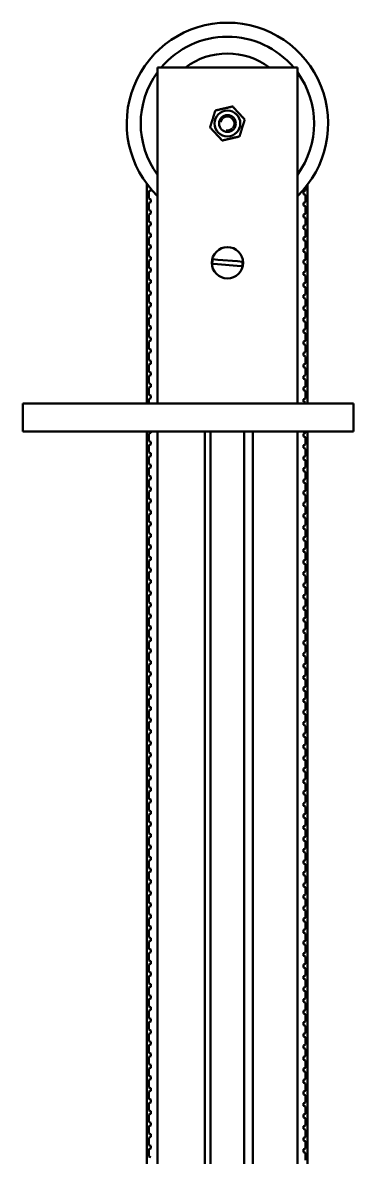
# Model space of a CAD drawing. Header units: millimetres. Extents: x 0 to 6720, y 0 to 4752.
# Drawn here: x 6047.1 to 6106.2, y 2913.7 to 3116.2 of the extents above; entities that cross this region are included whole.
import ezdxf

# ---------------------------------------------------------------- set-up
doc = ezdxf.new("R2010")
doc.units = ezdxf.units.MM
doc.header["$LTSCALE"] = 16
doc.layers.add('Widoczne (ISO)', color=7, linetype='Continuous', lineweight=50)
doc.layers.add('Widoczne wąskie (ISO)', color=7, linetype='Continuous', lineweight=35)

msp = doc.modelspace()

# ---------------------------------------------------------------- linework, layer by layer
at = {"layer": 'Widoczne (ISO)'}
for p, q in [((6071.16, 3108.25), (6096.16, 3108.25)), ((6071.16, 3048.25), (6071.16, 3108.25)), ((6096.16, 3048.25), (6096.16, 3108.25)), ((6069.28, 3087.42), (6069.28, 3048.25)), ((6069.64, 3086.89), (6069.64, 3086.96)), ((6069.72, 3086.86), (6069.64, 3086.89)), ((6069.64, 3086.15), (6069.99, 3086.27)), ((6069.64, 3084.83), (6069.64, 3086.15)), ((6069.99, 3086.27), (6069.99, 3086.53)), ((6097.59, 3086.26), (6097.24, 3086.14)), ((6097.24, 3086.14), (6097.24, 3085.65)), ((6097.24, 3085.65), (6097.59, 3085.52)), ((6097.59, 3086.85), (6097.59, 3086.26)), ((6097.59, 3085.52), (6097.59, 3084.2)), ((6097.95, 3048.25), (6097.95, 3087.3)), ((6069.99, 3084.7), (6069.64, 3084.83)), ((6069.64, 3084.08), (6069.99, 3084.21)), ((6069.64, 3082.77), (6069.64, 3084.08)), ((6069.99, 3084.21), (6069.99, 3084.7)), ((6097.59, 3084.2), (6097.24, 3084.08)), ((6097.24, 3084.08), (6097.24, 3083.59)), ((6097.24, 3083.59), (6097.59, 3083.46)), ((6097.59, 3083.46), (6097.59, 3082.14)), ((6069.99, 3082.64), (6069.64, 3082.77)), ((6069.64, 3082.02), (6069.99, 3082.15)), ((6069.64, 3080.71), (6069.64, 3082.02)), ((6069.99, 3082.15), (6069.99, 3082.64)), ((6097.59, 3082.14), (6097.24, 3082.02)), ((6097.24, 3082.02), (6097.24, 3081.52)), ((6097.24, 3081.52), (6097.59, 3081.4)), ((6069.99, 3080.58), (6069.64, 3080.71)), ((6069.64, 3079.96), (6069.99, 3080.09)), ((6069.64, 3078.65), (6069.64, 3079.96)), ((6069.99, 3080.09), (6069.99, 3080.58)), ((6097.59, 3080.08), (6097.24, 3079.95)), ((6097.24, 3079.95), (6097.24, 3079.46)), ((6097.24, 3079.46), (6097.59, 3079.34)), ((6097.59, 3081.4), (6097.59, 3080.08)), ((6069.99, 3078.52), (6069.64, 3078.65)), ((6069.64, 3077.9), (6069.99, 3078.03)), ((6069.64, 3076.59), (6069.64, 3077.9)), ((6069.99, 3078.03), (6069.99, 3078.52)), ((6097.59, 3078.02), (6097.24, 3077.89)), ((6097.24, 3077.89), (6097.24, 3077.4)), ((6097.24, 3077.4), (6097.59, 3077.28)), ((6097.59, 3079.34), (6097.59, 3078.02)), ((6069.99, 3076.46), (6069.64, 3076.59)), ((6069.64, 3075.84), (6069.99, 3075.97)), ((6069.64, 3074.53), (6069.64, 3075.84)), ((6069.99, 3075.97), (6069.99, 3076.46)), ((6097.59, 3075.96), (6097.24, 3075.83)), ((6097.24, 3075.83), (6097.24, 3075.34)), ((6097.24, 3075.34), (6097.59, 3075.22)), ((6097.59, 3077.28), (6097.59, 3075.96)), ((6069.99, 3074.4), (6069.64, 3074.53)), ((6069.64, 3073.78), (6069.99, 3073.91)), ((6069.64, 3072.46), (6069.64, 3073.78)), ((6069.99, 3073.91), (6069.99, 3074.4)), ((6081.03, 3074), (6081.92, 3073.93)), ((6081.92, 3073.93), (6085.46, 3073.64)), ((6085.46, 3073.64), (6086.35, 3073.57)), ((6097.59, 3073.9), (6097.24, 3073.77)), ((6097.24, 3073.77), (6097.24, 3073.28)), ((6097.59, 3075.22), (6097.59, 3073.9)), ((6069.99, 3072.34), (6069.64, 3072.46)), ((6069.64, 3071.72), (6069.99, 3071.85)), ((6069.64, 3070.4), (6069.64, 3071.72)), ((6069.99, 3071.85), (6069.99, 3072.34)), ((6081.86, 3073.13), (6080.97, 3073.2)), ((6085.39, 3072.84), (6081.86, 3073.13)), ((6086.28, 3072.77), (6085.39, 3072.84)), ((6097.24, 3073.28), (6097.59, 3073.15)), ((6097.59, 3071.84), (6097.24, 3071.71)), ((6097.24, 3071.71), (6097.24, 3071.22)), ((6097.59, 3073.15), (6097.59, 3071.84)), ((6069.99, 3070.28), (6069.64, 3070.4)), ((6069.64, 3069.66), (6069.99, 3069.79)), ((6069.64, 3068.34), (6069.64, 3069.66)), ((6069.99, 3069.79), (6069.99, 3070.28)), ((6097.24, 3071.22), (6097.59, 3071.09)), ((6097.59, 3069.78), (6097.24, 3069.65)), ((6097.24, 3069.65), (6097.24, 3069.16)), ((6097.59, 3071.09), (6097.59, 3069.78)), ((6069.99, 3068.22), (6069.64, 3068.34)), ((6069.64, 3067.6), (6069.99, 3067.73)), ((6069.64, 3066.28), (6069.64, 3067.6)), ((6069.99, 3067.73), (6069.99, 3068.22)), ((6097.24, 3069.16), (6097.59, 3069.03)), ((6097.59, 3067.72), (6097.24, 3067.59)), ((6097.24, 3067.59), (6097.24, 3067.1)), ((6097.59, 3069.03), (6097.59, 3067.72)), ((6069.99, 3066.16), (6069.64, 3066.28)), ((6069.64, 3065.54), (6069.99, 3065.66)), ((6069.64, 3064.22), (6069.64, 3065.54)), ((6069.99, 3065.66), (6069.99, 3066.16)), ((6097.24, 3067.1), (6097.59, 3066.97)), ((6097.59, 3065.66), (6097.24, 3065.53)), ((6097.24, 3065.53), (6097.24, 3065.04)), ((6097.59, 3066.97), (6097.59, 3065.66)), ((6069.99, 3064.09), (6069.64, 3064.22)), ((6069.64, 3063.48), (6069.99, 3063.6)), ((6069.64, 3062.16), (6069.64, 3063.48)), ((6069.99, 3063.6), (6069.99, 3064.09)), ((6097.24, 3065.04), (6097.59, 3064.91)), ((6097.59, 3063.6), (6097.24, 3063.47)), ((6097.24, 3063.47), (6097.24, 3062.98)), ((6097.59, 3064.91), (6097.59, 3063.6)), ((6069.99, 3062.03), (6069.64, 3062.16)), ((6069.64, 3061.42), (6069.99, 3061.54)), ((6069.64, 3060.1), (6069.64, 3061.42)), ((6069.99, 3061.54), (6069.99, 3062.03)), ((6097.24, 3062.98), (6097.59, 3062.85)), ((6097.59, 3061.53), (6097.24, 3061.41)), ((6097.24, 3061.41), (6097.24, 3060.92)), ((6097.59, 3062.85), (6097.59, 3061.53)), ((6069.99, 3059.97), (6069.64, 3060.1)), ((6069.64, 3059.35), (6069.99, 3059.48)), ((6069.64, 3058.04), (6069.64, 3059.35)), ((6069.99, 3059.48), (6069.99, 3059.97)), ((6097.24, 3060.92), (6097.59, 3060.79)), ((6097.59, 3059.47), (6097.24, 3059.35)), ((6097.24, 3059.35), (6097.24, 3058.86)), ((6097.59, 3060.79), (6097.59, 3059.47)), ((6069.99, 3057.91), (6069.64, 3058.04)), ((6069.64, 3057.29), (6069.99, 3057.42)), ((6069.64, 3055.98), (6069.64, 3057.29)), ((6069.99, 3057.42), (6069.99, 3057.91)), ((6097.24, 3058.86), (6097.59, 3058.73)), ((6097.59, 3057.41), (6097.24, 3057.29)), ((6097.24, 3057.29), (6097.24, 3056.8)), ((6097.59, 3058.73), (6097.59, 3057.41)), ((6069.99, 3055.85), (6069.64, 3055.98)), ((6069.64, 3055.23), (6069.99, 3055.36)), ((6069.64, 3053.92), (6069.64, 3055.23)), ((6069.99, 3055.36), (6069.99, 3055.85)), ((6097.24, 3056.8), (6097.59, 3056.67)), ((6097.59, 3055.35), (6097.24, 3055.22)), ((6097.24, 3055.22), (6097.24, 3054.73)), ((6097.59, 3056.67), (6097.59, 3055.35)), ((6069.99, 3053.79), (6069.64, 3053.92)), ((6069.64, 3053.17), (6069.99, 3053.3)), ((6069.64, 3051.86), (6069.64, 3053.17)), ((6069.99, 3053.3), (6069.99, 3053.79)), ((6097.24, 3054.73), (6097.59, 3054.61)), ((6097.59, 3053.29), (6097.24, 3053.16)), ((6097.24, 3053.16), (6097.24, 3052.67)), ((6097.59, 3054.61), (6097.59, 3053.29)), ((6069.99, 3051.73), (6069.64, 3051.86)), ((6069.64, 3051.11), (6069.99, 3051.24)), ((6069.64, 3049.8), (6069.64, 3051.11)), ((6069.99, 3051.24), (6069.99, 3051.73)), ((6097.24, 3052.67), (6097.59, 3052.55)), ((6097.59, 3051.23), (6097.24, 3051.1)), ((6097.24, 3051.1), (6097.24, 3050.61)), ((6097.59, 3052.55), (6097.59, 3051.23)), ((6069.99, 3049.67), (6069.64, 3049.8)), ((6069.64, 3049.05), (6069.99, 3049.18)), ((6069.64, 3048.25), (6069.64, 3049.05)), ((6069.99, 3049.18), (6069.99, 3049.67)), ((6097.24, 3050.61), (6097.59, 3050.49)), ((6097.59, 3049.17), (6097.24, 3049.04)), ((6097.24, 3049.04), (6097.24, 3048.55)), ((6097.59, 3050.49), (6097.59, 3049.17)), ((6106.16, 3048.25), (6047.07, 3048.25)), ((6047.07, 3048.25), (6047.07, 3043.25)), ((6097.24, 3048.55), (6097.59, 3048.42)), ((6097.59, 3048.42), (6097.59, 3048.25)), ((6106.16, 3048.25), (6106.16, 3043.25)), ((6106.16, 3043.25), (6047.07, 3043.25)), ((6069.28, 3043.25), (6069.31, 2056.07)), ((6069.64, 3042.87), (6069.99, 3043)), ((6069.99, 3043), (6069.99, 3043.25)), ((6071.16, 3043.25), (6071.16, 2056.07)), ((6079.63, 3043.25), (6079.63, 2062.05)), ((6080.63, 2063.05), (6080.63, 3043.25)), ((6086.68, 3043.25), (6086.68, 2063.05)), ((6088.18, 2061.55), (6088.18, 3043.25)), ((6096.16, 3043.25), (6096.16, 2056.07)), ((6097.59, 3042.99), (6097.24, 3042.86)), ((6097.59, 3043.25), (6097.59, 3042.99)), ((6097.98, 2056.07), (6097.95, 3043.25)), ((6069.64, 3041.55), (6069.64, 3042.87)), ((6069.99, 3041.43), (6069.64, 3041.55)), ((6069.64, 3040.81), (6069.99, 3040.94)), ((6069.99, 3040.94), (6069.99, 3041.43)), ((6097.24, 3042.86), (6097.24, 3042.37)), ((6097.24, 3042.37), (6097.59, 3042.24)), ((6097.59, 3040.93), (6097.24, 3040.8)), ((6097.59, 3042.24), (6097.59, 3040.93)), ((6069.64, 3039.49), (6069.64, 3040.81)), ((6069.99, 3039.36), (6069.64, 3039.49)), ((6069.99, 3038.87), (6069.99, 3039.36)), ((6097.24, 3040.8), (6097.24, 3040.31)), ((6097.24, 3040.31), (6097.59, 3040.18)), ((6097.59, 3040.18), (6097.59, 3038.87)), ((6069.64, 3038.75), (6069.99, 3038.87)), ((6069.64, 3037.43), (6069.64, 3038.75)), ((6069.99, 3037.3), (6069.64, 3037.43)), ((6069.99, 3036.81), (6069.99, 3037.3)), ((6097.59, 3038.87), (6097.24, 3038.74)), ((6097.24, 3038.74), (6097.24, 3038.25)), ((6097.24, 3038.25), (6097.59, 3038.12)), ((6097.59, 3038.12), (6097.59, 3036.81)), ((6069.64, 3036.69), (6069.99, 3036.81)), ((6069.64, 3035.37), (6069.64, 3036.69)), ((6069.99, 3035.24), (6069.64, 3035.37)), ((6069.99, 3034.75), (6069.99, 3035.24)), ((6097.59, 3036.81), (6097.24, 3036.68)), ((6097.24, 3036.68), (6097.24, 3036.19)), ((6097.24, 3036.19), (6097.59, 3036.06)), ((6097.59, 3036.06), (6097.59, 3034.74)), ((6069.64, 3034.63), (6069.99, 3034.75)), ((6069.64, 3033.31), (6069.64, 3034.63)), ((6069.99, 3033.18), (6069.64, 3033.31)), ((6069.99, 3032.69), (6069.99, 3033.18)), ((6097.59, 3034.74), (6097.24, 3034.62)), ((6097.24, 3034.62), (6097.24, 3034.13)), ((6097.24, 3034.13), (6097.59, 3034)), ((6097.59, 3034), (6097.59, 3032.68)), ((6069.64, 3032.56), (6069.99, 3032.69)), ((6069.64, 3031.25), (6069.64, 3032.56)), ((6069.99, 3031.12), (6069.64, 3031.25)), ((6069.99, 3030.63), (6069.99, 3031.12)), ((6097.59, 3032.68), (6097.24, 3032.56)), ((6097.24, 3032.56), (6097.24, 3032.07)), ((6097.24, 3032.07), (6097.59, 3031.94)), ((6097.59, 3031.94), (6097.59, 3030.62)), ((6069.64, 3030.5), (6069.99, 3030.63)), ((6069.64, 3029.19), (6069.64, 3030.5)), ((6069.99, 3029.06), (6069.64, 3029.19)), ((6069.99, 3028.57), (6069.99, 3029.06)), ((6097.59, 3030.62), (6097.24, 3030.5)), ((6097.24, 3030.5), (6097.24, 3030)), ((6097.24, 3030), (6097.59, 3029.88)), ((6097.59, 3029.88), (6097.59, 3028.56)), ((6069.64, 3028.44), (6069.99, 3028.57)), ((6069.64, 3027.13), (6069.64, 3028.44)), ((6069.99, 3027), (6069.64, 3027.13)), ((6069.99, 3026.51), (6069.99, 3027)), ((6097.59, 3028.56), (6097.24, 3028.43)), ((6097.24, 3028.43), (6097.24, 3027.94)), ((6097.24, 3027.94), (6097.59, 3027.82)), ((6097.59, 3027.82), (6097.59, 3026.5)), ((6069.64, 3026.38), (6069.99, 3026.51)), ((6069.64, 3025.07), (6069.64, 3026.38)), ((6069.99, 3024.94), (6069.64, 3025.07)), ((6069.99, 3024.45), (6069.99, 3024.94)), ((6097.59, 3026.5), (6097.24, 3026.37)), ((6097.24, 3026.37), (6097.24, 3025.88)), ((6097.24, 3025.88), (6097.59, 3025.76)), ((6097.59, 3025.76), (6097.59, 3024.44)), ((6069.64, 3024.32), (6069.99, 3024.45)), ((6069.64, 3023.01), (6069.64, 3024.32)), ((6069.99, 3022.88), (6069.64, 3023.01)), ((6069.99, 3022.39), (6069.99, 3022.88)), ((6097.59, 3024.44), (6097.24, 3024.31)), ((6097.24, 3024.31), (6097.24, 3023.82)), ((6097.24, 3023.82), (6097.59, 3023.7)), ((6097.59, 3023.7), (6097.59, 3022.38)), ((6069.64, 3022.26), (6069.99, 3022.39)), ((6069.64, 3020.94), (6069.64, 3022.26)), ((6069.99, 3020.82), (6069.64, 3020.94)), ((6069.99, 3020.33), (6069.99, 3020.82)), ((6097.59, 3022.38), (6097.24, 3022.25)), ((6097.24, 3022.25), (6097.24, 3021.76)), ((6097.24, 3021.76), (6097.59, 3021.63)), ((6097.59, 3021.63), (6097.59, 3020.32)), ((6069.64, 3020.2), (6069.99, 3020.33)), ((6069.64, 3018.88), (6069.64, 3020.2)), ((6069.99, 3018.76), (6069.64, 3018.88)), ((6069.99, 3018.27), (6069.99, 3018.76)), ((6097.59, 3020.32), (6097.24, 3020.19)), ((6097.24, 3020.19), (6097.24, 3019.7)), ((6097.24, 3019.7), (6097.59, 3019.57)), ((6097.59, 3019.57), (6097.59, 3018.26)), ((6069.64, 3018.14), (6069.99, 3018.27)), ((6069.64, 3016.82), (6069.64, 3018.14)), ((6069.99, 3016.7), (6069.64, 3016.82)), ((6069.99, 3016.21), (6069.99, 3016.7)), ((6097.59, 3018.26), (6097.24, 3018.13)), ((6097.24, 3018.13), (6097.24, 3017.64)), ((6097.24, 3017.64), (6097.59, 3017.51)), ((6097.59, 3017.51), (6097.59, 3016.2)), ((6069.64, 3016.08), (6069.99, 3016.21)), ((6069.64, 3014.76), (6069.64, 3016.08)), ((6069.99, 3014.64), (6069.64, 3014.76)), ((6069.99, 3014.14), (6069.99, 3014.64)), ((6097.59, 3016.2), (6097.24, 3016.07)), ((6097.24, 3016.07), (6097.24, 3015.58)), ((6097.24, 3015.58), (6097.59, 3015.45)), ((6097.59, 3015.45), (6097.59, 3014.14)), ((6069.64, 3014.02), (6069.99, 3014.14)), ((6069.64, 3012.7), (6069.64, 3014.02)), ((6069.99, 3012.57), (6069.64, 3012.7)), ((6069.99, 3012.08), (6069.99, 3012.57)), ((6097.59, 3014.14), (6097.24, 3014.01)), ((6097.24, 3014.01), (6097.24, 3013.52)), ((6097.24, 3013.52), (6097.59, 3013.39)), ((6097.59, 3013.39), (6097.59, 3012.08)), ((6069.64, 3011.96), (6069.99, 3012.08)), ((6069.64, 3010.64), (6069.64, 3011.96)), ((6069.99, 3010.51), (6069.64, 3010.64)), ((6069.99, 3010.02), (6069.99, 3010.51)), ((6097.59, 3012.08), (6097.24, 3011.95)), ((6097.24, 3011.95), (6097.24, 3011.46)), ((6097.24, 3011.46), (6097.59, 3011.33)), ((6097.59, 3011.33), (6097.59, 3010.01)), ((6069.64, 3009.9), (6069.99, 3010.02)), ((6069.64, 3008.58), (6069.64, 3009.9)), ((6069.99, 3008.45), (6069.64, 3008.58)), ((6097.59, 3010.01), (6097.24, 3009.89)), ((6097.24, 3009.89), (6097.24, 3009.4)), ((6097.24, 3009.4), (6097.59, 3009.27)), ((6097.59, 3009.27), (6097.59, 3007.95)), ((6069.64, 3007.83), (6069.99, 3007.96)), ((6069.64, 3006.52), (6069.64, 3007.83)), ((6069.99, 3006.39), (6069.64, 3006.52)), ((6069.99, 3007.96), (6069.99, 3008.45)), ((6097.59, 3007.95), (6097.24, 3007.83)), ((6097.24, 3007.83), (6097.24, 3007.34)), ((6097.24, 3007.34), (6097.59, 3007.21)), ((6097.59, 3007.21), (6097.59, 3005.89)), ((6069.64, 3005.77), (6069.99, 3005.9)), ((6069.64, 3004.46), (6069.64, 3005.77)), ((6069.99, 3004.33), (6069.64, 3004.46)), ((6069.99, 3005.9), (6069.99, 3006.39)), ((6097.59, 3005.89), (6097.24, 3005.77)), ((6097.24, 3005.77), (6097.24, 3005.28)), ((6097.24, 3005.28), (6097.59, 3005.15)), ((6097.59, 3005.15), (6097.59, 3003.83)), ((6069.64, 3003.71), (6069.99, 3003.84)), ((6069.64, 3002.4), (6069.64, 3003.71)), ((6069.99, 3003.84), (6069.99, 3004.33)), ((6097.59, 3003.83), (6097.24, 3003.7)), ((6097.24, 3003.7), (6097.24, 3003.21)), ((6097.24, 3003.21), (6097.59, 3003.09)), ((6097.59, 3003.09), (6097.59, 3001.77)), ((6069.99, 3002.27), (6069.64, 3002.4)), ((6069.64, 3001.65), (6069.99, 3001.78)), ((6069.64, 3000.34), (6069.64, 3001.65)), ((6069.99, 3001.78), (6069.99, 3002.27)), ((6097.59, 3001.77), (6097.24, 3001.64)), ((6097.24, 3001.64), (6097.24, 3001.15)), ((6097.24, 3001.15), (6097.59, 3001.03)), ((6097.59, 3001.03), (6097.59, 2999.71)), ((6069.99, 3000.21), (6069.64, 3000.34)), ((6069.64, 2999.59), (6069.99, 2999.72)), ((6069.64, 2998.28), (6069.64, 2999.59)), ((6069.99, 2999.72), (6069.99, 3000.21)), ((6097.59, 2999.71), (6097.24, 2999.58)), ((6097.24, 2999.58), (6097.24, 2999.09)), ((6097.24, 2999.09), (6097.59, 2998.97)), ((6097.59, 2998.97), (6097.59, 2997.65)), ((6069.99, 2998.15), (6069.64, 2998.28)), ((6069.64, 2997.53), (6069.99, 2997.66)), ((6069.64, 2996.22), (6069.64, 2997.53)), ((6069.99, 2997.66), (6069.99, 2998.15)), ((6097.59, 2997.65), (6097.24, 2997.52)), ((6097.24, 2997.52), (6097.24, 2997.03)), ((6097.24, 2997.03), (6097.59, 2996.9)), ((6097.59, 2996.9), (6097.59, 2995.59)), ((6069.99, 2996.09), (6069.64, 2996.22)), ((6069.64, 2995.47), (6069.99, 2995.6)), ((6069.64, 2994.15), (6069.64, 2995.47)), ((6069.99, 2995.6), (6069.99, 2996.09)), ((6097.59, 2995.59), (6097.24, 2995.46)), ((6097.24, 2995.46), (6097.24, 2994.97)), ((6097.24, 2994.97), (6097.59, 2994.84)), ((6097.59, 2994.84), (6097.59, 2993.53)), ((6069.99, 2994.03), (6069.64, 2994.15)), ((6069.64, 2993.41), (6069.99, 2993.54)), ((6069.64, 2992.09), (6069.64, 2993.41)), ((6069.99, 2993.54), (6069.99, 2994.03)), ((6097.59, 2993.53), (6097.24, 2993.4)), ((6097.24, 2993.4), (6097.24, 2992.91)), ((6097.24, 2992.91), (6097.59, 2992.78)), ((6097.59, 2992.78), (6097.59, 2991.47)), ((6069.99, 2991.97), (6069.64, 2992.09)), ((6069.64, 2991.35), (6069.99, 2991.48)), ((6069.64, 2990.03), (6069.64, 2991.35)), ((6069.99, 2991.48), (6069.99, 2991.97)), ((6097.59, 2991.47), (6097.24, 2991.34)), ((6097.24, 2991.34), (6097.24, 2990.85)), ((6097.24, 2990.85), (6097.59, 2990.72)), ((6097.59, 2990.72), (6097.59, 2989.41)), ((6069.99, 2989.91), (6069.64, 2990.03)), ((6069.64, 2989.29), (6069.99, 2989.42)), ((6069.64, 2987.97), (6069.64, 2989.29)), ((6069.99, 2989.42), (6069.99, 2989.91)), ((6097.59, 2989.41), (6097.24, 2989.28)), ((6097.24, 2989.28), (6097.24, 2988.79)), ((6097.24, 2988.79), (6097.59, 2988.66)), ((6097.59, 2988.66), (6097.59, 2987.35)), ((6069.99, 2987.84), (6069.64, 2987.97)), ((6069.64, 2987.23), (6069.99, 2987.35)), ((6069.64, 2985.91), (6069.64, 2987.23)), ((6069.99, 2987.35), (6069.99, 2987.84)), ((6097.59, 2987.35), (6097.24, 2987.22)), ((6097.24, 2987.22), (6097.24, 2986.73)), ((6097.24, 2986.73), (6097.59, 2986.6)), ((6097.59, 2986.6), (6097.59, 2985.29)), ((6069.99, 2985.78), (6069.64, 2985.91)), ((6069.64, 2985.17), (6069.99, 2985.29)), ((6069.64, 2983.85), (6069.64, 2985.17)), ((6069.99, 2985.29), (6069.99, 2985.78)), ((6097.59, 2985.29), (6097.24, 2985.16)), ((6097.24, 2985.16), (6097.24, 2984.67)), ((6097.24, 2984.67), (6097.59, 2984.54)), ((6097.59, 2984.54), (6097.59, 2983.22)), ((6069.99, 2983.72), (6069.64, 2983.85)), ((6069.64, 2983.11), (6069.99, 2983.23)), ((6069.64, 2981.79), (6069.64, 2983.11)), ((6069.99, 2983.23), (6069.99, 2983.72)), ((6097.59, 2983.22), (6097.24, 2983.1)), ((6097.24, 2983.1), (6097.24, 2982.61)), ((6097.24, 2982.61), (6097.59, 2982.48)), ((6097.59, 2982.48), (6097.59, 2981.16)), ((6069.99, 2981.66), (6069.64, 2981.79)), ((6069.64, 2981.04), (6069.99, 2981.17)), ((6069.64, 2979.73), (6069.64, 2981.04)), ((6069.99, 2981.17), (6069.99, 2981.66)), ((6097.59, 2981.16), (6097.24, 2981.04)), ((6097.24, 2981.04), (6097.24, 2980.55)), ((6097.24, 2980.55), (6097.59, 2980.42)), ((6097.59, 2980.42), (6097.59, 2979.1)), ((6069.99, 2979.6), (6069.64, 2979.73)), ((6069.64, 2978.98), (6069.99, 2979.11)), ((6069.64, 2977.67), (6069.64, 2978.98)), ((6069.99, 2979.11), (6069.99, 2979.6)), ((6097.59, 2979.1), (6097.24, 2978.98)), ((6097.24, 2978.98), (6097.24, 2978.48)), ((6097.24, 2978.48), (6097.59, 2978.36)), ((6097.59, 2978.36), (6097.59, 2977.04)), ((6069.99, 2977.54), (6069.64, 2977.67)), ((6069.64, 2976.92), (6069.99, 2977.05)), ((6069.64, 2975.61), (6069.64, 2976.92)), ((6069.99, 2977.05), (6069.99, 2977.54)), ((6097.59, 2977.04), (6097.24, 2976.91)), ((6097.24, 2976.91), (6097.24, 2976.42)), ((6097.24, 2976.42), (6097.59, 2976.3)), ((6097.59, 2976.3), (6097.59, 2974.98)), ((6069.99, 2975.48), (6069.64, 2975.61)), ((6069.64, 2974.86), (6069.99, 2974.99)), ((6069.64, 2973.55), (6069.64, 2974.86)), ((6069.99, 2974.99), (6069.99, 2975.48)), ((6097.59, 2974.98), (6097.24, 2974.85)), ((6097.24, 2974.85), (6097.24, 2974.36)), ((6097.24, 2974.36), (6097.59, 2974.24)), ((6097.59, 2974.24), (6097.59, 2972.92)), ((6069.99, 2973.42), (6069.64, 2973.55)), ((6069.64, 2972.8), (6069.99, 2972.93)), ((6069.64, 2971.49), (6069.64, 2972.8)), ((6069.99, 2972.93), (6069.99, 2973.42)), ((6097.59, 2972.92), (6097.24, 2972.79)), ((6097.24, 2972.79), (6097.24, 2972.3)), ((6097.24, 2972.3), (6097.59, 2972.18)), ((6097.59, 2972.18), (6097.59, 2970.86)), ((6069.99, 2971.36), (6069.64, 2971.49)), ((6069.64, 2970.74), (6069.99, 2970.87)), ((6069.64, 2969.42), (6069.64, 2970.74)), ((6069.99, 2970.87), (6069.99, 2971.36)), ((6097.59, 2970.86), (6097.24, 2970.73)), ((6097.24, 2970.73), (6097.24, 2970.24)), ((6097.24, 2970.24), (6097.59, 2970.11)), ((6097.59, 2970.11), (6097.59, 2968.8)), ((6069.99, 2969.3), (6069.64, 2969.42)), ((6069.64, 2968.68), (6069.99, 2968.81)), ((6069.64, 2967.36), (6069.64, 2968.68)), ((6069.99, 2968.81), (6069.99, 2969.3)), ((6097.59, 2968.8), (6097.24, 2968.67)), ((6097.24, 2968.67), (6097.24, 2968.18)), ((6097.24, 2968.18), (6097.59, 2968.05)), ((6097.59, 2968.05), (6097.59, 2966.74)), ((6069.99, 2967.24), (6069.64, 2967.36)), ((6069.64, 2966.62), (6069.99, 2966.75)), ((6069.64, 2965.3), (6069.64, 2966.62)), ((6069.99, 2966.75), (6069.99, 2967.24)), ((6097.59, 2966.74), (6097.24, 2966.61)), ((6097.24, 2966.61), (6097.24, 2966.12)), ((6097.24, 2966.12), (6097.59, 2965.99)), ((6097.59, 2965.99), (6097.59, 2964.68)), ((6069.99, 2965.18), (6069.64, 2965.3)), ((6069.64, 2964.56), (6069.99, 2964.69)), ((6069.64, 2963.24), (6069.64, 2964.56)), ((6069.99, 2964.69), (6069.99, 2965.18)), ((6097.59, 2964.68), (6097.24, 2964.55)), ((6097.24, 2964.55), (6097.24, 2964.06)), ((6097.24, 2964.06), (6097.59, 2963.93)), ((6097.59, 2963.93), (6097.59, 2962.62)), ((6069.99, 2963.12), (6069.64, 2963.24)), ((6069.64, 2962.5), (6069.99, 2962.62)), ((6069.64, 2961.18), (6069.64, 2962.5)), ((6069.99, 2962.62), (6069.99, 2963.12)), ((6097.59, 2962.62), (6097.24, 2962.49)), ((6097.24, 2962.49), (6097.24, 2962)), ((6097.24, 2962), (6097.59, 2961.87)), ((6069.99, 2961.05), (6069.64, 2961.18)), ((6069.64, 2960.44), (6069.99, 2960.56)), ((6069.64, 2959.12), (6069.64, 2960.44)), ((6069.99, 2960.56), (6069.99, 2961.05)), ((6097.59, 2960.56), (6097.24, 2960.43)), ((6097.24, 2960.43), (6097.24, 2959.94)), ((6097.24, 2959.94), (6097.59, 2959.81)), ((6097.59, 2961.87), (6097.59, 2960.56)), ((6069.99, 2958.99), (6069.64, 2959.12)), ((6069.64, 2958.38), (6069.99, 2958.5)), ((6069.64, 2957.06), (6069.64, 2958.38)), ((6069.99, 2958.5), (6069.99, 2958.99)), ((6097.59, 2958.49), (6097.24, 2958.37)), ((6097.24, 2958.37), (6097.24, 2957.88)), ((6097.24, 2957.88), (6097.59, 2957.75)), ((6097.59, 2959.81), (6097.59, 2958.49)), ((6069.99, 2956.93), (6069.64, 2957.06)), ((6069.64, 2956.31), (6069.99, 2956.44)), ((6069.64, 2955), (6069.64, 2956.31)), ((6069.99, 2956.44), (6069.99, 2956.93)), ((6097.59, 2956.43), (6097.24, 2956.31)), ((6097.24, 2956.31), (6097.24, 2955.82)), ((6097.24, 2955.82), (6097.59, 2955.69)), ((6097.59, 2957.75), (6097.59, 2956.43)), ((6069.99, 2954.87), (6069.64, 2955)), ((6069.64, 2954.25), (6069.99, 2954.38)), ((6069.64, 2952.94), (6069.64, 2954.25)), ((6069.99, 2954.38), (6069.99, 2954.87)), ((6097.59, 2954.37), (6097.24, 2954.25)), ((6097.24, 2954.25), (6097.24, 2953.76)), ((6097.59, 2955.69), (6097.59, 2954.37)), ((6069.99, 2952.81), (6069.64, 2952.94)), ((6069.64, 2952.19), (6069.99, 2952.32)), ((6069.64, 2950.88), (6069.64, 2952.19)), ((6069.99, 2952.32), (6069.99, 2952.81)), ((6097.24, 2953.76), (6097.59, 2953.63)), ((6097.59, 2952.31), (6097.24, 2952.18)), ((6097.24, 2952.18), (6097.24, 2951.69)), ((6097.59, 2953.63), (6097.59, 2952.31)), ((6069.99, 2950.75), (6069.64, 2950.88)), ((6069.64, 2950.13), (6069.99, 2950.26)), ((6069.64, 2948.82), (6069.64, 2950.13)), ((6069.99, 2950.26), (6069.99, 2950.75)), ((6097.24, 2951.69), (6097.59, 2951.57)), ((6097.59, 2950.25), (6097.24, 2950.12)), ((6097.24, 2950.12), (6097.24, 2949.63)), ((6097.59, 2951.57), (6097.59, 2950.25)), ((6069.99, 2948.69), (6069.64, 2948.82)), ((6069.64, 2948.07), (6069.99, 2948.2)), ((6069.64, 2946.76), (6069.64, 2948.07)), ((6069.99, 2948.2), (6069.99, 2948.69)), ((6097.24, 2949.63), (6097.59, 2949.51)), ((6097.59, 2948.19), (6097.24, 2948.06)), ((6097.24, 2948.06), (6097.24, 2947.57)), ((6097.59, 2949.51), (6097.59, 2948.19)), ((6069.99, 2946.63), (6069.64, 2946.76)), ((6069.64, 2946.01), (6069.99, 2946.14)), ((6069.64, 2944.7), (6069.64, 2946.01)), ((6069.99, 2946.14), (6069.99, 2946.63)), ((6097.24, 2947.57), (6097.59, 2947.45)), ((6097.59, 2946.13), (6097.24, 2946)), ((6097.24, 2946), (6097.24, 2945.51)), ((6097.59, 2947.45), (6097.59, 2946.13)), ((6069.99, 2944.57), (6069.64, 2944.7)), ((6069.64, 2943.95), (6069.99, 2944.08)), ((6069.64, 2942.63), (6069.64, 2943.95)), ((6069.99, 2944.08), (6069.99, 2944.57)), ((6097.24, 2945.51), (6097.59, 2945.38)), ((6097.59, 2944.07), (6097.24, 2943.94)), ((6097.24, 2943.94), (6097.24, 2943.45)), ((6097.59, 2945.38), (6097.59, 2944.07)), ((6069.99, 2942.51), (6069.64, 2942.63)), ((6069.64, 2941.89), (6069.99, 2942.02)), ((6069.64, 2940.57), (6069.64, 2941.89)), ((6069.99, 2942.02), (6069.99, 2942.51)), ((6097.24, 2943.45), (6097.59, 2943.32)), ((6097.59, 2942.01), (6097.24, 2941.88)), ((6097.24, 2941.88), (6097.24, 2941.39)), ((6097.59, 2943.32), (6097.59, 2942.01)), ((6069.99, 2940.45), (6069.64, 2940.57)), ((6069.64, 2939.83), (6069.99, 2939.96)), ((6069.64, 2938.51), (6069.64, 2939.83)), ((6069.99, 2939.96), (6069.99, 2940.45)), ((6097.24, 2941.39), (6097.59, 2941.26)), ((6097.59, 2939.95), (6097.24, 2939.82)), ((6097.24, 2939.82), (6097.24, 2939.33)), ((6097.59, 2941.26), (6097.59, 2939.95)), ((6069.99, 2938.39), (6069.64, 2938.51)), ((6069.64, 2937.77), (6069.99, 2937.9)), ((6069.64, 2936.45), (6069.64, 2937.77)), ((6069.99, 2937.9), (6069.99, 2938.39)), ((6097.24, 2939.33), (6097.59, 2939.2)), ((6097.59, 2937.89), (6097.24, 2937.76)), ((6097.24, 2937.76), (6097.24, 2937.27)), ((6097.59, 2939.2), (6097.59, 2937.89)), ((6069.99, 2936.32), (6069.64, 2936.45)), ((6069.64, 2935.71), (6069.99, 2935.83)), ((6069.64, 2934.39), (6069.64, 2935.71)), ((6069.99, 2935.83), (6069.99, 2936.32)), ((6097.24, 2937.27), (6097.59, 2937.14)), ((6097.59, 2935.83), (6097.24, 2935.7)), ((6097.24, 2935.7), (6097.24, 2935.21)), ((6097.59, 2937.14), (6097.59, 2935.83)), ((6069.99, 2934.26), (6069.64, 2934.39)), ((6069.64, 2933.65), (6069.99, 2933.77)), ((6069.64, 2932.33), (6069.64, 2933.65)), ((6069.99, 2933.77), (6069.99, 2934.26)), ((6097.24, 2935.21), (6097.59, 2935.08)), ((6097.59, 2933.77), (6097.24, 2933.64)), ((6097.24, 2933.64), (6097.24, 2933.15)), ((6097.59, 2935.08), (6097.59, 2933.77)), ((6069.99, 2932.2), (6069.64, 2932.33)), ((6069.64, 2931.59), (6069.99, 2931.71)), ((6069.64, 2930.27), (6069.64, 2931.59)), ((6069.99, 2931.71), (6069.99, 2932.2)), ((6097.24, 2933.15), (6097.59, 2933.02)), ((6097.59, 2931.7), (6097.24, 2931.58)), ((6097.24, 2931.58), (6097.24, 2931.09)), ((6097.59, 2933.02), (6097.59, 2931.7)), ((6069.99, 2930.14), (6069.64, 2930.27)), ((6069.64, 2929.52), (6069.99, 2929.65)), ((6069.64, 2928.21), (6069.64, 2929.52)), ((6069.99, 2929.65), (6069.99, 2930.14)), ((6097.24, 2931.09), (6097.59, 2930.96)), ((6097.59, 2929.64), (6097.24, 2929.52)), ((6097.24, 2929.52), (6097.24, 2929.03)), ((6097.59, 2930.96), (6097.59, 2929.64)), ((6069.99, 2928.08), (6069.64, 2928.21)), ((6069.64, 2927.46), (6069.99, 2927.59)), ((6069.64, 2926.15), (6069.64, 2927.46)), ((6069.99, 2927.59), (6069.99, 2928.08)), ((6097.24, 2929.03), (6097.59, 2928.9)), ((6097.59, 2927.58), (6097.24, 2927.46)), ((6097.24, 2927.46), (6097.24, 2926.96)), ((6097.59, 2928.9), (6097.59, 2927.58)), ((6069.99, 2926.02), (6069.64, 2926.15)), ((6069.64, 2925.4), (6069.99, 2925.53)), ((6069.99, 2925.53), (6069.99, 2926.02)), ((6097.24, 2926.96), (6097.59, 2926.84)), ((6097.59, 2925.52), (6097.24, 2925.39)), ((6097.59, 2926.84), (6097.59, 2925.52)), ((6069.64, 2924.09), (6069.64, 2925.4)), ((6069.99, 2923.96), (6069.64, 2924.09)), ((6069.64, 2923.34), (6069.99, 2923.47)), ((6069.99, 2923.47), (6069.99, 2923.96)), ((6097.24, 2925.39), (6097.24, 2924.9)), ((6097.24, 2924.9), (6097.59, 2924.78)), ((6097.59, 2923.46), (6097.24, 2923.33)), ((6097.59, 2924.78), (6097.59, 2923.46)), ((6069.64, 2922.03), (6069.64, 2923.34)), ((6069.99, 2921.9), (6069.64, 2922.03)), ((6069.64, 2921.28), (6069.99, 2921.41)), ((6069.99, 2921.41), (6069.99, 2921.9)), ((6097.24, 2923.33), (6097.24, 2922.84)), ((6097.24, 2922.84), (6097.59, 2922.72)), ((6097.59, 2921.4), (6097.24, 2921.27)), ((6097.59, 2922.72), (6097.59, 2921.4)), ((6069.64, 2919.97), (6069.64, 2921.28)), ((6069.99, 2919.84), (6069.64, 2919.97)), ((6069.64, 2919.22), (6069.99, 2919.35)), ((6069.99, 2919.35), (6069.99, 2919.84)), ((6097.24, 2921.27), (6097.24, 2920.78)), ((6097.24, 2920.78), (6097.59, 2920.66)), ((6097.59, 2920.66), (6097.59, 2919.34)), ((6069.64, 2917.9), (6069.64, 2919.22)), ((6069.99, 2917.78), (6069.64, 2917.9)), ((6069.99, 2917.29), (6069.99, 2917.78)), ((6097.59, 2919.34), (6097.24, 2919.21)), ((6097.24, 2919.21), (6097.24, 2918.72)), ((6097.24, 2918.72), (6097.59, 2918.59)), ((6097.59, 2918.59), (6097.59, 2917.28)), ((6069.64, 2917.16), (6069.99, 2917.29)), ((6069.64, 2915.84), (6069.64, 2917.16)), ((6069.99, 2915.72), (6069.64, 2915.84)), ((6069.99, 2915.23), (6069.99, 2915.72)), ((6097.59, 2917.28), (6097.24, 2917.15)), ((6097.24, 2917.15), (6097.24, 2916.66)), ((6097.24, 2916.66), (6097.59, 2916.53)), ((6097.59, 2916.53), (6097.59, 2915.22)), ((6069.64, 2915.1), (6069.99, 2915.23)), ((6069.64, 2913.78), (6069.64, 2915.1)), ((6069.99, 2913.66), (6069.64, 2913.78)), ((6097.59, 2915.22), (6097.24, 2915.09)), ((6097.24, 2915.09), (6097.24, 2914.6)), ((6097.24, 2914.6), (6097.59, 2914.47)), ((6097.59, 2914.47), (6097.59, 2913.16))]:
    msp.add_line(p, q, dxfattribs=at)
for centre, radius in [((6083.66, 3098.25), 2.3), ((6083.66, 3098.25), 1.5), ((6083.66, 3098.25), 1.5), ((6083.66, 3073.38), 2.8)]:
    msp.add_circle(centre, radius, dxfattribs=at)
for centre, radius, start, end in [((6083.66, 3098.25), 18, 313.983, 226.017), ((6083.66, 3098.25), 15.5, 40.1778, 139.8222), ((6083.66, 3098.25), 12.5, 53.1301, 126.8699), ((6083.66, 3098.25), 15.5, 143.7507, 216.2493), ((6083.66, 3098.25), 15.5, 323.7507, 36.2493), ((6083.66, 3073.38), 2.7, 166.8104, 183.8794), ((6083.66, 3073.38), 2.7, 346.8104, 3.8794)]:
    msp.add_arc(centre, radius, start, end, dxfattribs=at)
for points in [[(6080.56, 3097.53), (6081.03, 3099.05), (6081.49, 3100.57)], [(6081.49, 3100.57), (6083.04, 3100.93), (6084.58, 3101.28)], [(6084.58, 3101.28), (6085.67, 3100.12), (6086.75, 3098.96)], [(6086.75, 3098.96), (6086.29, 3097.45), (6085.82, 3095.93)], [(6082.73, 3095.21), (6081.65, 3096.37), (6080.56, 3097.53)], [(6085.82, 3095.93), (6084.28, 3095.57), (6082.73, 3095.21)]]:
    msp.add_rational_spline(points, [1, 1.15470053838, 1], degree=2, dxfattribs=at)
at = {"layer": 'Widoczne wąskie (ISO)'}
msp.add_arc((6083.66, 3098.25), 1.2, 259.4957, 169.4957, dxfattribs=at)

doc.saveas('drawing.dxf')
